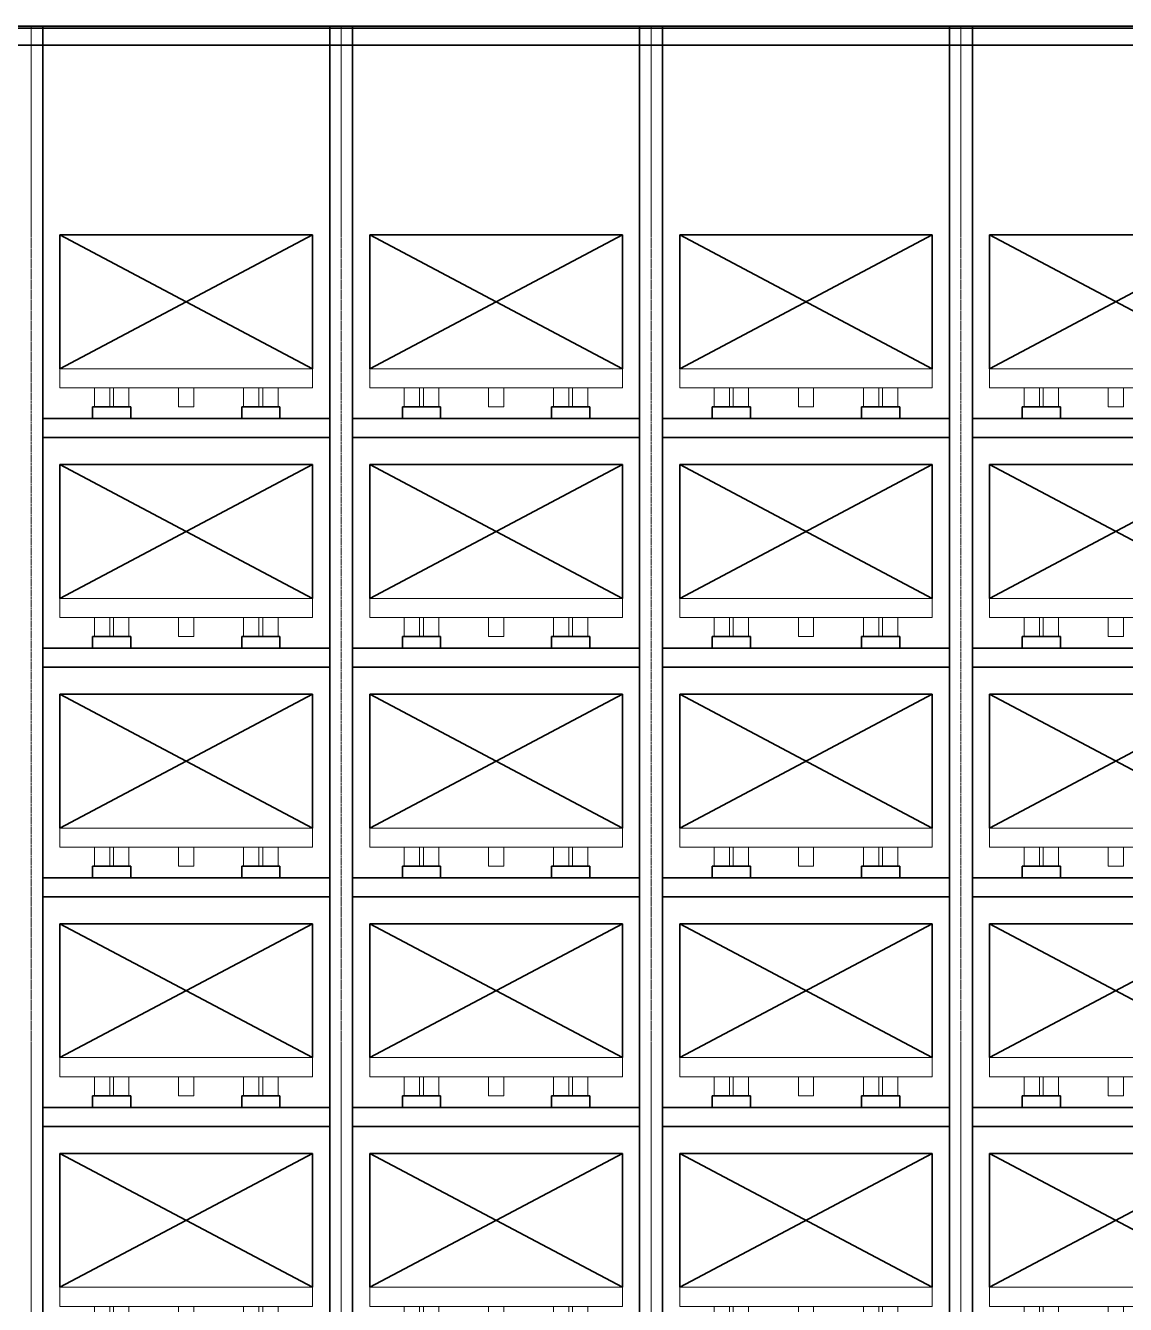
# Model space of a CAD drawing. Header units: millimetres. Extents: x -67280 to 67280, y -47520 to 47520.
# Drawn here: x -34218 to -28468, y 33085 to 39767 of the extents above; entities that cross this region are included whole.
import ezdxf

# ---------------------------------------------------------------- set-up
doc = ezdxf.new("R2010")
doc.units = ezdxf.units.MM
doc.linetypes.add('点画线', pattern=[18, 12, -2, 2, -2])
for name, color, linetype, lineweight in [('ACADCAXA细实线层', 3, 'Continuous', 18), ('EB0', 7, 'Continuous', 35), ('中心线层', 1, '点画线', 18), ('尺寸线层', 4, 'Continuous', 18), ('标注层AM_5', 3, 'Continuous', 25), ('粗实线层AM_0', 7, 'Continuous', 50)]:
    doc.layers.add(name, color=color, linetype=linetype, lineweight=lineweight)

# ---------------------------------------------------------------- blocks, each defined once
blk = doc.blocks.new('*X556')
at = {"layer": 'EB0'}
blk.add_line((1740, 0), (1740, 11200), dxfattribs=at)
at = {"layer": '中心线层'}
blk.add_line((1680, -3), (1680, 11203), dxfattribs=at)
blk = doc.blocks.new('*X580')
at = {"layer": 'ACADCAXA细实线层', "linetype": 'Continuous', "lineweight": 18}
for p, q in [((0, 100), (0, 200)), ((0, 200), (1320, 200)), ((1320, 100), (1320, 200)), ((0, 100), (1320, 100)), ((180, 0), (180, 100)), ((260, 0), (260, 100)), ((280, 0), (280, 100)), ((360, 0), (360, 100)), ((620, 0), (620, 100)), ((700, 0), (700, 100)), ((960, 0), (960, 100)), ((1040, 0), (1040, 100)), ((1060, 0), (1060, 100)), ((1140, 0), (1140, 100)), ((180, 0), (260, 0)), ((280, 0), (360, 0)), ((620, 0), (700, 0)), ((1040, 0), (960, 0)), ((1060, 0), (1140, 0))]:
    blk.add_line(p, q, dxfattribs=at)
at = {"layer": 'EB0'}
for p, q in [((0, 900), (1320, 900)), ((1320, 900), (0, 200)), ((0, 900), (1320, 200)), ((0, 900), (0, 200)), ((1320, 900), (1320, 200))]:
    blk.add_line(p, q, dxfattribs=at)
blk = doc.blocks.new('*X582')
at = {"layer": 'ACADCAXA细实线层', "linetype": 'Continuous', "lineweight": 18}
for p, q in [((0, 100), (0, 200)), ((0, 200), (1320, 200)), ((1320, 100), (1320, 200)), ((0, 100), (1320, 100)), ((180, 0), (180, 100)), ((260, 0), (260, 100)), ((280, 0), (280, 100)), ((360, 0), (360, 100)), ((620, 0), (620, 100)), ((700, 0), (700, 100)), ((960, 0), (960, 100)), ((1040, 0), (1040, 100)), ((1060, 0), (1060, 100)), ((1140, 0), (1140, 100)), ((180, 0), (260, 0)), ((280, 0), (360, 0)), ((620, 0), (700, 0)), ((1040, 0), (960, 0)), ((1060, 0), (1140, 0))]:
    blk.add_line(p, q, dxfattribs=at)
at = {"layer": 'EB0'}
for p, q in [((0, 900), (1320, 900)), ((1320, 900), (0, 200)), ((0, 900), (1320, 200)), ((0, 900), (0, 200)), ((1320, 900), (1320, 200))]:
    blk.add_line(p, q, dxfattribs=at)
blk = doc.blocks.new('*X583')
at = {"layer": 'EB0'}
for p, q in [((260, 100), (260, 160)), ((460, 160), (260, 160)), ((260, 100), (260, 160)), ((460, 160), (260, 160)), ((460, 100), (460, 160)), ((460, 100), (460, 160)), ((1040, 100), (1040, 160)), ((1040, 160), (1240, 160)), ((1040, 100), (1040, 160)), ((1040, 160), (1240, 160)), ((1240, 100), (1240, 160)), ((1240, 100), (1240, 160)), ((0, 100), (1500, 100)), ((1500, 0), (0, 0))]:
    blk.add_line(p, q, dxfattribs=at)
at = {"layer": '标注层AM_5'}
for p, q in [((0, 100), (1500, 100)), ((1500, 100), (0, 100)), ((0, 0), (1500, 0))]:
    blk.add_line(p, q, dxfattribs=at)
blk = doc.blocks.new('*X584')
at = {"layer": 'ACADCAXA细实线层', "linetype": 'Continuous', "lineweight": 18}
for p, q in [((0, 100), (0, 200)), ((0, 200), (1320, 200)), ((1320, 100), (1320, 200)), ((0, 100), (1320, 100)), ((180, 0), (180, 100)), ((260, 0), (260, 100)), ((280, 0), (280, 100)), ((360, 0), (360, 100)), ((620, 0), (620, 100)), ((700, 0), (700, 100)), ((960, 0), (960, 100)), ((1040, 0), (1040, 100)), ((1060, 0), (1060, 100)), ((1140, 0), (1140, 100)), ((180, 0), (260, 0)), ((280, 0), (360, 0)), ((620, 0), (700, 0)), ((1040, 0), (960, 0)), ((1060, 0), (1140, 0))]:
    blk.add_line(p, q, dxfattribs=at)
at = {"layer": 'EB0'}
for p, q in [((0, 900), (1320, 900)), ((1320, 900), (0, 200)), ((0, 900), (1320, 200)), ((0, 900), (0, 200)), ((1320, 900), (1320, 200))]:
    blk.add_line(p, q, dxfattribs=at)
blk = doc.blocks.new('*X585')
at = {"layer": 'EB0'}
for p, q in [((260, 100), (260, 160)), ((460, 160), (260, 160)), ((260, 100), (260, 160)), ((460, 160), (260, 160)), ((460, 100), (460, 160)), ((460, 100), (460, 160)), ((1040, 100), (1040, 160)), ((1040, 160), (1240, 160)), ((1040, 100), (1040, 160)), ((1040, 160), (1240, 160)), ((1240, 100), (1240, 160)), ((1240, 100), (1240, 160)), ((0, 100), (1500, 100)), ((1500, 0), (0, 0))]:
    blk.add_line(p, q, dxfattribs=at)
at = {"layer": '标注层AM_5'}
for p, q in [((0, 100), (1500, 100)), ((1500, 100), (0, 100)), ((0, 0), (1500, 0))]:
    blk.add_line(p, q, dxfattribs=at)
blk = doc.blocks.new('*X586')
at = {"layer": 'ACADCAXA细实线层', "linetype": 'Continuous', "lineweight": 18}
for p, q in [((0, 100), (0, 200)), ((0, 200), (1320, 200)), ((1320, 100), (1320, 200)), ((0, 100), (1320, 100)), ((180, 0), (180, 100)), ((260, 0), (260, 100)), ((280, 0), (280, 100)), ((360, 0), (360, 100)), ((620, 0), (620, 100)), ((700, 0), (700, 100)), ((960, 0), (960, 100)), ((1040, 0), (1040, 100)), ((1060, 0), (1060, 100)), ((1140, 0), (1140, 100)), ((180, 0), (260, 0)), ((280, 0), (360, 0)), ((620, 0), (700, 0)), ((1040, 0), (960, 0)), ((1060, 0), (1140, 0))]:
    blk.add_line(p, q, dxfattribs=at)
at = {"layer": 'EB0'}
for p, q in [((0, 900), (1320, 900)), ((1320, 900), (0, 200)), ((0, 900), (1320, 200)), ((0, 900), (0, 200)), ((1320, 900), (1320, 200))]:
    blk.add_line(p, q, dxfattribs=at)
blk = doc.blocks.new('*X587')
at = {"layer": 'EB0'}
for p, q in [((260, 100), (260, 160)), ((460, 160), (260, 160)), ((260, 100), (260, 160)), ((460, 160), (260, 160)), ((460, 100), (460, 160)), ((460, 100), (460, 160)), ((1040, 100), (1040, 160)), ((1040, 160), (1240, 160)), ((1040, 100), (1040, 160)), ((1040, 160), (1240, 160)), ((1240, 100), (1240, 160)), ((1240, 100), (1240, 160)), ((0, 100), (1500, 100)), ((1500, 0), (0, 0))]:
    blk.add_line(p, q, dxfattribs=at)
at = {"layer": '标注层AM_5'}
for p, q in [((0, 100), (1500, 100)), ((1500, 100), (0, 100)), ((0, 0), (1500, 0))]:
    blk.add_line(p, q, dxfattribs=at)
blk = doc.blocks.new('*X588')
at = {"layer": 'ACADCAXA细实线层', "linetype": 'Continuous', "lineweight": 18}
for p, q in [((0, 100), (0, 200)), ((0, 200), (1320, 200)), ((1320, 100), (1320, 200)), ((0, 100), (1320, 100)), ((180, 0), (180, 100)), ((260, 0), (260, 100)), ((280, 0), (280, 100)), ((360, 0), (360, 100)), ((620, 0), (620, 100)), ((700, 0), (700, 100)), ((960, 0), (960, 100)), ((1040, 0), (1040, 100)), ((1060, 0), (1060, 100)), ((1140, 0), (1140, 100)), ((180, 0), (260, 0)), ((280, 0), (360, 0)), ((620, 0), (700, 0)), ((1040, 0), (960, 0)), ((1060, 0), (1140, 0))]:
    blk.add_line(p, q, dxfattribs=at)
at = {"layer": 'EB0'}
for p, q in [((0, 900), (1320, 900)), ((1320, 900), (0, 200)), ((0, 900), (1320, 200)), ((0, 900), (0, 200)), ((1320, 900), (1320, 200))]:
    blk.add_line(p, q, dxfattribs=at)
blk = doc.blocks.new('*X589')
at = {"layer": 'EB0'}
for p, q in [((260, 100), (260, 160)), ((460, 160), (260, 160)), ((260, 100), (260, 160)), ((460, 160), (260, 160)), ((460, 100), (460, 160)), ((460, 100), (460, 160)), ((1040, 100), (1040, 160)), ((1040, 160), (1240, 160)), ((1040, 100), (1040, 160)), ((1040, 160), (1240, 160)), ((1240, 100), (1240, 160)), ((1240, 100), (1240, 160)), ((0, 100), (1500, 100)), ((1500, 0), (0, 0))]:
    blk.add_line(p, q, dxfattribs=at)
at = {"layer": '标注层AM_5'}
for p, q in [((0, 100), (1500, 100)), ((1500, 100), (0, 100)), ((0, 0), (1500, 0))]:
    blk.add_line(p, q, dxfattribs=at)
blk = doc.blocks.new('*X573')
at = {"layer": 'EB0'}
for p, q in [((120, 0), (120, 11200)), ((1620, 0), (1620, 11200)), ((1740, 0), (1740, 11200))]:
    blk.add_line(p, q, dxfattribs=at)
at = {"layer": '中心线层'}
for p, q in [((60, -3), (60, 11203)), ((1680, -3), (1680, 11203))]:
    blk.add_line(p, q, dxfattribs=at)
at = {"layer": 'EB0'}
for name, p in [('*X588', (210, 9210)), ('*X586', (210, 8010)), ('*X584', (210, 6810)), ('*X582', (210, 5610)), ('*X580', (210, 4410))]:
    blk.add_blockref(name, p, dxfattribs=at)
at = {"layer": '粗实线层AM_0'}
for name, p in [('*X589', (120, 9050)), ('*X587', (120, 7850)), ('*X585', (120, 6650)), ('*X583', (120, 5450))]:
    blk.add_blockref(name, p, dxfattribs=at)
blk = doc.blocks.new('*X597')
at = {"layer": 'ACADCAXA细实线层', "linetype": 'Continuous', "lineweight": 18}
for p, q in [((0, 100), (0, 200)), ((0, 200), (1320, 200)), ((1320, 100), (1320, 200)), ((0, 100), (1320, 100)), ((180, 0), (180, 100)), ((260, 0), (260, 100)), ((280, 0), (280, 100)), ((360, 0), (360, 100)), ((620, 0), (620, 100)), ((700, 0), (700, 100)), ((960, 0), (960, 100)), ((1040, 0), (1040, 100)), ((1060, 0), (1060, 100)), ((1140, 0), (1140, 100)), ((180, 0), (260, 0)), ((280, 0), (360, 0)), ((620, 0), (700, 0)), ((1040, 0), (960, 0)), ((1060, 0), (1140, 0))]:
    blk.add_line(p, q, dxfattribs=at)
at = {"layer": 'EB0'}
for p, q in [((0, 900), (1320, 900)), ((1320, 900), (0, 200)), ((0, 900), (1320, 200)), ((0, 900), (0, 200)), ((1320, 900), (1320, 200))]:
    blk.add_line(p, q, dxfattribs=at)
blk = doc.blocks.new('*X599')
at = {"layer": 'ACADCAXA细实线层', "linetype": 'Continuous', "lineweight": 18}
for p, q in [((0, 100), (0, 200)), ((0, 200), (1320, 200)), ((1320, 100), (1320, 200)), ((0, 100), (1320, 100)), ((180, 0), (180, 100)), ((260, 0), (260, 100)), ((280, 0), (280, 100)), ((360, 0), (360, 100)), ((620, 0), (620, 100)), ((700, 0), (700, 100)), ((960, 0), (960, 100)), ((1040, 0), (1040, 100)), ((1060, 0), (1060, 100)), ((1140, 0), (1140, 100)), ((180, 0), (260, 0)), ((280, 0), (360, 0)), ((620, 0), (700, 0)), ((1040, 0), (960, 0)), ((1060, 0), (1140, 0))]:
    blk.add_line(p, q, dxfattribs=at)
at = {"layer": 'EB0'}
for p, q in [((0, 900), (1320, 900)), ((1320, 900), (0, 200)), ((0, 900), (1320, 200)), ((0, 900), (0, 200)), ((1320, 900), (1320, 200))]:
    blk.add_line(p, q, dxfattribs=at)
blk = doc.blocks.new('*X600')
at = {"layer": 'EB0'}
for p, q in [((260, 100), (260, 160)), ((460, 160), (260, 160)), ((260, 100), (260, 160)), ((460, 160), (260, 160)), ((460, 100), (460, 160)), ((460, 100), (460, 160)), ((1040, 100), (1040, 160)), ((1040, 160), (1240, 160)), ((1040, 100), (1040, 160)), ((1040, 160), (1240, 160)), ((1240, 100), (1240, 160)), ((1240, 100), (1240, 160)), ((0, 100), (1500, 100)), ((1500, 0), (0, 0))]:
    blk.add_line(p, q, dxfattribs=at)
at = {"layer": '标注层AM_5'}
for p, q in [((0, 100), (1500, 100)), ((1500, 100), (0, 100)), ((0, 0), (1500, 0))]:
    blk.add_line(p, q, dxfattribs=at)
blk = doc.blocks.new('*X601')
at = {"layer": 'ACADCAXA细实线层', "linetype": 'Continuous', "lineweight": 18}
for p, q in [((0, 100), (0, 200)), ((0, 200), (1320, 200)), ((1320, 100), (1320, 200)), ((0, 100), (1320, 100)), ((180, 0), (180, 100)), ((260, 0), (260, 100)), ((280, 0), (280, 100)), ((360, 0), (360, 100)), ((620, 0), (620, 100)), ((700, 0), (700, 100)), ((960, 0), (960, 100)), ((1040, 0), (1040, 100)), ((1060, 0), (1060, 100)), ((1140, 0), (1140, 100)), ((180, 0), (260, 0)), ((280, 0), (360, 0)), ((620, 0), (700, 0)), ((1040, 0), (960, 0)), ((1060, 0), (1140, 0))]:
    blk.add_line(p, q, dxfattribs=at)
at = {"layer": 'EB0'}
for p, q in [((0, 900), (1320, 900)), ((1320, 900), (0, 200)), ((0, 900), (1320, 200)), ((0, 900), (0, 200)), ((1320, 900), (1320, 200))]:
    blk.add_line(p, q, dxfattribs=at)
blk = doc.blocks.new('*X602')
at = {"layer": 'EB0'}
for p, q in [((260, 100), (260, 160)), ((460, 160), (260, 160)), ((260, 100), (260, 160)), ((460, 160), (260, 160)), ((460, 100), (460, 160)), ((460, 100), (460, 160)), ((1040, 100), (1040, 160)), ((1040, 160), (1240, 160)), ((1040, 100), (1040, 160)), ((1040, 160), (1240, 160)), ((1240, 100), (1240, 160)), ((1240, 100), (1240, 160)), ((0, 100), (1500, 100)), ((1500, 0), (0, 0))]:
    blk.add_line(p, q, dxfattribs=at)
at = {"layer": '标注层AM_5'}
for p, q in [((0, 100), (1500, 100)), ((1500, 100), (0, 100)), ((0, 0), (1500, 0))]:
    blk.add_line(p, q, dxfattribs=at)
blk = doc.blocks.new('*X603')
at = {"layer": 'ACADCAXA细实线层', "linetype": 'Continuous', "lineweight": 18}
for p, q in [((0, 100), (0, 200)), ((0, 200), (1320, 200)), ((1320, 100), (1320, 200)), ((0, 100), (1320, 100)), ((180, 0), (180, 100)), ((260, 0), (260, 100)), ((280, 0), (280, 100)), ((360, 0), (360, 100)), ((620, 0), (620, 100)), ((700, 0), (700, 100)), ((960, 0), (960, 100)), ((1040, 0), (1040, 100)), ((1060, 0), (1060, 100)), ((1140, 0), (1140, 100)), ((180, 0), (260, 0)), ((280, 0), (360, 0)), ((620, 0), (700, 0)), ((1040, 0), (960, 0)), ((1060, 0), (1140, 0))]:
    blk.add_line(p, q, dxfattribs=at)
at = {"layer": 'EB0'}
for p, q in [((0, 900), (1320, 900)), ((1320, 900), (0, 200)), ((0, 900), (1320, 200)), ((0, 900), (0, 200)), ((1320, 900), (1320, 200))]:
    blk.add_line(p, q, dxfattribs=at)
blk = doc.blocks.new('*X604')
at = {"layer": 'EB0'}
for p, q in [((260, 100), (260, 160)), ((460, 160), (260, 160)), ((260, 100), (260, 160)), ((460, 160), (260, 160)), ((460, 100), (460, 160)), ((460, 100), (460, 160)), ((1040, 100), (1040, 160)), ((1040, 160), (1240, 160)), ((1040, 100), (1040, 160)), ((1040, 160), (1240, 160)), ((1240, 100), (1240, 160)), ((1240, 100), (1240, 160)), ((0, 100), (1500, 100)), ((1500, 0), (0, 0))]:
    blk.add_line(p, q, dxfattribs=at)
at = {"layer": '标注层AM_5'}
for p, q in [((0, 100), (1500, 100)), ((1500, 100), (0, 100)), ((0, 0), (1500, 0))]:
    blk.add_line(p, q, dxfattribs=at)
blk = doc.blocks.new('*X605')
at = {"layer": 'ACADCAXA细实线层', "linetype": 'Continuous', "lineweight": 18}
for p, q in [((0, 100), (0, 200)), ((0, 200), (1320, 200)), ((1320, 100), (1320, 200)), ((0, 100), (1320, 100)), ((180, 0), (180, 100)), ((260, 0), (260, 100)), ((280, 0), (280, 100)), ((360, 0), (360, 100)), ((620, 0), (620, 100)), ((700, 0), (700, 100)), ((960, 0), (960, 100)), ((1040, 0), (1040, 100)), ((1060, 0), (1060, 100)), ((1140, 0), (1140, 100)), ((180, 0), (260, 0)), ((280, 0), (360, 0)), ((620, 0), (700, 0)), ((1040, 0), (960, 0)), ((1060, 0), (1140, 0))]:
    blk.add_line(p, q, dxfattribs=at)
at = {"layer": 'EB0'}
for p, q in [((0, 900), (1320, 900)), ((1320, 900), (0, 200)), ((0, 900), (1320, 200)), ((0, 900), (0, 200)), ((1320, 900), (1320, 200))]:
    blk.add_line(p, q, dxfattribs=at)
blk = doc.blocks.new('*X606')
at = {"layer": 'EB0'}
for p, q in [((260, 100), (260, 160)), ((460, 160), (260, 160)), ((260, 100), (260, 160)), ((460, 160), (260, 160)), ((460, 100), (460, 160)), ((460, 100), (460, 160)), ((1040, 100), (1040, 160)), ((1040, 160), (1240, 160)), ((1040, 100), (1040, 160)), ((1040, 160), (1240, 160)), ((1240, 100), (1240, 160)), ((1240, 100), (1240, 160)), ((0, 100), (1500, 100)), ((1500, 0), (0, 0))]:
    blk.add_line(p, q, dxfattribs=at)
at = {"layer": '标注层AM_5'}
for p, q in [((0, 100), (1500, 100)), ((1500, 100), (0, 100)), ((0, 0), (1500, 0))]:
    blk.add_line(p, q, dxfattribs=at)
blk = doc.blocks.new('*X590')
at = {"layer": 'EB0'}
for p, q in [((0, 0), (0, 11200)), ((120, 0), (120, 11200)), ((1620, 0), (1620, 11200)), ((1740, 0), (1740, 11200))]:
    blk.add_line(p, q, dxfattribs=at)
at = {"layer": '中心线层'}
for p, q in [((60, -3), (60, 11203)), ((1680, -3), (1680, 11203))]:
    blk.add_line(p, q, dxfattribs=at)
at = {"layer": 'EB0'}
for name, p in [('*X605', (210, 9210)), ('*X603', (210, 8010)), ('*X601', (210, 6810)), ('*X599', (210, 5610)), ('*X597', (210, 4410))]:
    blk.add_blockref(name, p, dxfattribs=at)
at = {"layer": '粗实线层AM_0'}
for name, p in [('*X606', (120, 9050)), ('*X604', (120, 7850)), ('*X602', (120, 6650)), ('*X600', (120, 5450))]:
    blk.add_blockref(name, p, dxfattribs=at)
blk = doc.blocks.new('*X614')
at = {"layer": 'ACADCAXA细实线层', "linetype": 'Continuous', "lineweight": 18}
for p, q in [((0, 100), (0, 200)), ((0, 200), (1320, 200)), ((1320, 100), (1320, 200)), ((0, 100), (1320, 100)), ((180, 0), (180, 100)), ((260, 0), (260, 100)), ((280, 0), (280, 100)), ((360, 0), (360, 100)), ((620, 0), (620, 100)), ((700, 0), (700, 100)), ((960, 0), (960, 100)), ((1040, 0), (1040, 100)), ((1060, 0), (1060, 100)), ((1140, 0), (1140, 100)), ((180, 0), (260, 0)), ((280, 0), (360, 0)), ((620, 0), (700, 0)), ((1040, 0), (960, 0)), ((1060, 0), (1140, 0))]:
    blk.add_line(p, q, dxfattribs=at)
at = {"layer": 'EB0'}
for p, q in [((0, 900), (1320, 900)), ((1320, 900), (0, 200)), ((0, 900), (1320, 200)), ((0, 900), (0, 200)), ((1320, 900), (1320, 200))]:
    blk.add_line(p, q, dxfattribs=at)
blk = doc.blocks.new('*X616')
at = {"layer": 'ACADCAXA细实线层', "linetype": 'Continuous', "lineweight": 18}
for p, q in [((0, 100), (0, 200)), ((0, 200), (1320, 200)), ((1320, 100), (1320, 200)), ((0, 100), (1320, 100)), ((180, 0), (180, 100)), ((260, 0), (260, 100)), ((280, 0), (280, 100)), ((360, 0), (360, 100)), ((620, 0), (620, 100)), ((700, 0), (700, 100)), ((960, 0), (960, 100)), ((1040, 0), (1040, 100)), ((1060, 0), (1060, 100)), ((1140, 0), (1140, 100)), ((180, 0), (260, 0)), ((280, 0), (360, 0)), ((620, 0), (700, 0)), ((1040, 0), (960, 0)), ((1060, 0), (1140, 0))]:
    blk.add_line(p, q, dxfattribs=at)
at = {"layer": 'EB0'}
for p, q in [((0, 900), (1320, 900)), ((1320, 900), (0, 200)), ((0, 900), (1320, 200)), ((0, 900), (0, 200)), ((1320, 900), (1320, 200))]:
    blk.add_line(p, q, dxfattribs=at)
blk = doc.blocks.new('*X617')
at = {"layer": 'EB0'}
for p, q in [((260, 100), (260, 160)), ((460, 160), (260, 160)), ((260, 100), (260, 160)), ((460, 160), (260, 160)), ((460, 100), (460, 160)), ((460, 100), (460, 160)), ((1040, 100), (1040, 160)), ((1040, 160), (1240, 160)), ((1040, 100), (1040, 160)), ((1040, 160), (1240, 160)), ((1240, 100), (1240, 160)), ((1240, 100), (1240, 160)), ((0, 100), (1500, 100)), ((1500, 0), (0, 0))]:
    blk.add_line(p, q, dxfattribs=at)
at = {"layer": '标注层AM_5'}
for p, q in [((0, 100), (1500, 100)), ((1500, 100), (0, 100)), ((0, 0), (1500, 0))]:
    blk.add_line(p, q, dxfattribs=at)
blk = doc.blocks.new('*X618')
at = {"layer": 'ACADCAXA细实线层', "linetype": 'Continuous', "lineweight": 18}
for p, q in [((0, 100), (0, 200)), ((0, 200), (1320, 200)), ((1320, 100), (1320, 200)), ((0, 100), (1320, 100)), ((180, 0), (180, 100)), ((260, 0), (260, 100)), ((280, 0), (280, 100)), ((360, 0), (360, 100)), ((620, 0), (620, 100)), ((700, 0), (700, 100)), ((960, 0), (960, 100)), ((1040, 0), (1040, 100)), ((1060, 0), (1060, 100)), ((1140, 0), (1140, 100)), ((180, 0), (260, 0)), ((280, 0), (360, 0)), ((620, 0), (700, 0)), ((1040, 0), (960, 0)), ((1060, 0), (1140, 0))]:
    blk.add_line(p, q, dxfattribs=at)
at = {"layer": 'EB0'}
for p, q in [((0, 900), (1320, 900)), ((1320, 900), (0, 200)), ((0, 900), (1320, 200)), ((0, 900), (0, 200)), ((1320, 900), (1320, 200))]:
    blk.add_line(p, q, dxfattribs=at)
blk = doc.blocks.new('*X619')
at = {"layer": 'EB0'}
for p, q in [((260, 100), (260, 160)), ((460, 160), (260, 160)), ((260, 100), (260, 160)), ((460, 160), (260, 160)), ((460, 100), (460, 160)), ((460, 100), (460, 160)), ((1040, 100), (1040, 160)), ((1040, 160), (1240, 160)), ((1040, 100), (1040, 160)), ((1040, 160), (1240, 160)), ((1240, 100), (1240, 160)), ((1240, 100), (1240, 160)), ((0, 100), (1500, 100)), ((1500, 0), (0, 0))]:
    blk.add_line(p, q, dxfattribs=at)
at = {"layer": '标注层AM_5'}
for p, q in [((0, 100), (1500, 100)), ((1500, 100), (0, 100)), ((0, 0), (1500, 0))]:
    blk.add_line(p, q, dxfattribs=at)
blk = doc.blocks.new('*X620')
at = {"layer": 'ACADCAXA细实线层', "linetype": 'Continuous', "lineweight": 18}
for p, q in [((0, 100), (0, 200)), ((0, 200), (1320, 200)), ((1320, 100), (1320, 200)), ((0, 100), (1320, 100)), ((180, 0), (180, 100)), ((260, 0), (260, 100)), ((280, 0), (280, 100)), ((360, 0), (360, 100)), ((620, 0), (620, 100)), ((700, 0), (700, 100)), ((960, 0), (960, 100)), ((1040, 0), (1040, 100)), ((1060, 0), (1060, 100)), ((1140, 0), (1140, 100)), ((180, 0), (260, 0)), ((280, 0), (360, 0)), ((620, 0), (700, 0)), ((1040, 0), (960, 0)), ((1060, 0), (1140, 0))]:
    blk.add_line(p, q, dxfattribs=at)
at = {"layer": 'EB0'}
for p, q in [((0, 900), (1320, 900)), ((1320, 900), (0, 200)), ((0, 900), (1320, 200)), ((0, 900), (0, 200)), ((1320, 900), (1320, 200))]:
    blk.add_line(p, q, dxfattribs=at)
blk = doc.blocks.new('*X621')
at = {"layer": 'EB0'}
for p, q in [((260, 100), (260, 160)), ((460, 160), (260, 160)), ((260, 100), (260, 160)), ((460, 160), (260, 160)), ((460, 100), (460, 160)), ((460, 100), (460, 160)), ((1040, 100), (1040, 160)), ((1040, 160), (1240, 160)), ((1040, 100), (1040, 160)), ((1040, 160), (1240, 160)), ((1240, 100), (1240, 160)), ((1240, 100), (1240, 160)), ((0, 100), (1500, 100)), ((1500, 0), (0, 0))]:
    blk.add_line(p, q, dxfattribs=at)
at = {"layer": '标注层AM_5'}
for p, q in [((0, 100), (1500, 100)), ((1500, 100), (0, 100)), ((0, 0), (1500, 0))]:
    blk.add_line(p, q, dxfattribs=at)
blk = doc.blocks.new('*X622')
at = {"layer": 'ACADCAXA细实线层', "linetype": 'Continuous', "lineweight": 18}
for p, q in [((0, 100), (0, 200)), ((0, 200), (1320, 200)), ((1320, 100), (1320, 200)), ((0, 100), (1320, 100)), ((180, 0), (180, 100)), ((260, 0), (260, 100)), ((280, 0), (280, 100)), ((360, 0), (360, 100)), ((620, 0), (620, 100)), ((700, 0), (700, 100)), ((960, 0), (960, 100)), ((1040, 0), (1040, 100)), ((1060, 0), (1060, 100)), ((1140, 0), (1140, 100)), ((180, 0), (260, 0)), ((280, 0), (360, 0)), ((620, 0), (700, 0)), ((1040, 0), (960, 0)), ((1060, 0), (1140, 0))]:
    blk.add_line(p, q, dxfattribs=at)
at = {"layer": 'EB0'}
for p, q in [((0, 900), (1320, 900)), ((1320, 900), (0, 200)), ((0, 900), (1320, 200)), ((0, 900), (0, 200)), ((1320, 900), (1320, 200))]:
    blk.add_line(p, q, dxfattribs=at)
blk = doc.blocks.new('*X623')
at = {"layer": 'EB0'}
for p, q in [((260, 100), (260, 160)), ((460, 160), (260, 160)), ((260, 100), (260, 160)), ((460, 160), (260, 160)), ((460, 100), (460, 160)), ((460, 100), (460, 160)), ((1040, 100), (1040, 160)), ((1040, 160), (1240, 160)), ((1040, 100), (1040, 160)), ((1040, 160), (1240, 160)), ((1240, 100), (1240, 160)), ((1240, 100), (1240, 160)), ((0, 100), (1500, 100)), ((1500, 0), (0, 0))]:
    blk.add_line(p, q, dxfattribs=at)
at = {"layer": '标注层AM_5'}
for p, q in [((0, 100), (1500, 100)), ((1500, 100), (0, 100)), ((0, 0), (1500, 0))]:
    blk.add_line(p, q, dxfattribs=at)
blk = doc.blocks.new('*X607')
at = {"layer": 'EB0'}
for p, q in [((0, 0), (0, 11200)), ((120, 0), (120, 11200)), ((1620, 0), (1620, 11200)), ((1740, 0), (1740, 11200))]:
    blk.add_line(p, q, dxfattribs=at)
at = {"layer": '中心线层'}
for p, q in [((60, -3), (60, 11203)), ((1680, -3), (1680, 11203))]:
    blk.add_line(p, q, dxfattribs=at)
at = {"layer": 'EB0'}
for name, p in [('*X622', (210, 9210)), ('*X620', (210, 8010)), ('*X618', (210, 6810)), ('*X616', (210, 5610)), ('*X614', (210, 4410))]:
    blk.add_blockref(name, p, dxfattribs=at)
at = {"layer": '粗实线层AM_0'}
for name, p in [('*X623', (120, 9050)), ('*X621', (120, 7850)), ('*X619', (120, 6650)), ('*X617', (120, 5450))]:
    blk.add_blockref(name, p, dxfattribs=at)
blk = doc.blocks.new('*X631')
at = {"layer": 'ACADCAXA细实线层', "linetype": 'Continuous', "lineweight": 18}
for p, q in [((0, 100), (0, 200)), ((0, 200), (1320, 200)), ((1320, 100), (1320, 200)), ((0, 100), (1320, 100)), ((180, 0), (180, 100)), ((260, 0), (260, 100)), ((280, 0), (280, 100)), ((360, 0), (360, 100)), ((620, 0), (620, 100)), ((700, 0), (700, 100)), ((960, 0), (960, 100)), ((1040, 0), (1040, 100)), ((1060, 0), (1060, 100)), ((1140, 0), (1140, 100)), ((180, 0), (260, 0)), ((280, 0), (360, 0)), ((620, 0), (700, 0)), ((1040, 0), (960, 0)), ((1060, 0), (1140, 0))]:
    blk.add_line(p, q, dxfattribs=at)
at = {"layer": 'EB0'}
for p, q in [((0, 900), (1320, 900)), ((1320, 900), (0, 200)), ((0, 900), (1320, 200)), ((0, 900), (0, 200)), ((1320, 900), (1320, 200))]:
    blk.add_line(p, q, dxfattribs=at)
blk = doc.blocks.new('*X633')
at = {"layer": 'ACADCAXA细实线层', "linetype": 'Continuous', "lineweight": 18}
for p, q in [((0, 100), (0, 200)), ((0, 200), (1320, 200)), ((1320, 100), (1320, 200)), ((0, 100), (1320, 100)), ((180, 0), (180, 100)), ((260, 0), (260, 100)), ((280, 0), (280, 100)), ((360, 0), (360, 100)), ((620, 0), (620, 100)), ((700, 0), (700, 100)), ((960, 0), (960, 100)), ((1040, 0), (1040, 100)), ((1060, 0), (1060, 100)), ((1140, 0), (1140, 100)), ((180, 0), (260, 0)), ((280, 0), (360, 0)), ((620, 0), (700, 0)), ((1040, 0), (960, 0)), ((1060, 0), (1140, 0))]:
    blk.add_line(p, q, dxfattribs=at)
at = {"layer": 'EB0'}
for p, q in [((0, 900), (1320, 900)), ((1320, 900), (0, 200)), ((0, 900), (1320, 200)), ((0, 900), (0, 200)), ((1320, 900), (1320, 200))]:
    blk.add_line(p, q, dxfattribs=at)
blk = doc.blocks.new('*X634')
at = {"layer": 'EB0'}
for p, q in [((260, 100), (260, 160)), ((460, 160), (260, 160)), ((260, 100), (260, 160)), ((460, 160), (260, 160)), ((460, 100), (460, 160)), ((460, 100), (460, 160)), ((1040, 100), (1040, 160)), ((1040, 160), (1240, 160)), ((1040, 100), (1040, 160)), ((1040, 160), (1240, 160)), ((1240, 100), (1240, 160)), ((1240, 100), (1240, 160)), ((0, 100), (1500, 100)), ((1500, 0), (0, 0))]:
    blk.add_line(p, q, dxfattribs=at)
at = {"layer": '标注层AM_5'}
for p, q in [((0, 100), (1500, 100)), ((1500, 100), (0, 100)), ((0, 0), (1500, 0))]:
    blk.add_line(p, q, dxfattribs=at)
blk = doc.blocks.new('*X635')
at = {"layer": 'ACADCAXA细实线层', "linetype": 'Continuous', "lineweight": 18}
for p, q in [((0, 100), (0, 200)), ((0, 200), (1320, 200)), ((1320, 100), (1320, 200)), ((0, 100), (1320, 100)), ((180, 0), (180, 100)), ((260, 0), (260, 100)), ((280, 0), (280, 100)), ((360, 0), (360, 100)), ((620, 0), (620, 100)), ((700, 0), (700, 100)), ((960, 0), (960, 100)), ((1040, 0), (1040, 100)), ((1060, 0), (1060, 100)), ((1140, 0), (1140, 100)), ((180, 0), (260, 0)), ((280, 0), (360, 0)), ((620, 0), (700, 0)), ((1040, 0), (960, 0)), ((1060, 0), (1140, 0))]:
    blk.add_line(p, q, dxfattribs=at)
at = {"layer": 'EB0'}
for p, q in [((0, 900), (1320, 900)), ((1320, 900), (0, 200)), ((0, 900), (1320, 200)), ((0, 900), (0, 200)), ((1320, 900), (1320, 200))]:
    blk.add_line(p, q, dxfattribs=at)
blk = doc.blocks.new('*X636')
at = {"layer": 'EB0'}
for p, q in [((260, 100), (260, 160)), ((460, 160), (260, 160)), ((260, 100), (260, 160)), ((460, 160), (260, 160)), ((460, 100), (460, 160)), ((460, 100), (460, 160)), ((1040, 100), (1040, 160)), ((1040, 160), (1240, 160)), ((1040, 100), (1040, 160)), ((1040, 160), (1240, 160)), ((1240, 100), (1240, 160)), ((1240, 100), (1240, 160)), ((0, 100), (1500, 100)), ((1500, 0), (0, 0))]:
    blk.add_line(p, q, dxfattribs=at)
at = {"layer": '标注层AM_5'}
for p, q in [((0, 100), (1500, 100)), ((1500, 100), (0, 100)), ((0, 0), (1500, 0))]:
    blk.add_line(p, q, dxfattribs=at)
blk = doc.blocks.new('*X637')
at = {"layer": 'ACADCAXA细实线层', "linetype": 'Continuous', "lineweight": 18}
for p, q in [((0, 100), (0, 200)), ((0, 200), (1320, 200)), ((1320, 100), (1320, 200)), ((0, 100), (1320, 100)), ((180, 0), (180, 100)), ((260, 0), (260, 100)), ((280, 0), (280, 100)), ((360, 0), (360, 100)), ((620, 0), (620, 100)), ((700, 0), (700, 100)), ((960, 0), (960, 100)), ((1040, 0), (1040, 100)), ((1060, 0), (1060, 100)), ((1140, 0), (1140, 100)), ((180, 0), (260, 0)), ((280, 0), (360, 0)), ((620, 0), (700, 0)), ((1040, 0), (960, 0)), ((1060, 0), (1140, 0))]:
    blk.add_line(p, q, dxfattribs=at)
at = {"layer": 'EB0'}
for p, q in [((0, 900), (1320, 900)), ((1320, 900), (0, 200)), ((0, 900), (1320, 200)), ((0, 900), (0, 200)), ((1320, 900), (1320, 200))]:
    blk.add_line(p, q, dxfattribs=at)
blk = doc.blocks.new('*X638')
at = {"layer": 'EB0'}
for p, q in [((260, 100), (260, 160)), ((460, 160), (260, 160)), ((260, 100), (260, 160)), ((460, 160), (260, 160)), ((460, 100), (460, 160)), ((460, 100), (460, 160)), ((1040, 100), (1040, 160)), ((1040, 160), (1240, 160)), ((1040, 100), (1040, 160)), ((1040, 160), (1240, 160)), ((1240, 100), (1240, 160)), ((1240, 100), (1240, 160)), ((0, 100), (1500, 100)), ((1500, 0), (0, 0))]:
    blk.add_line(p, q, dxfattribs=at)
at = {"layer": '标注层AM_5'}
for p, q in [((0, 100), (1500, 100)), ((1500, 100), (0, 100)), ((0, 0), (1500, 0))]:
    blk.add_line(p, q, dxfattribs=at)
blk = doc.blocks.new('*X639')
at = {"layer": 'ACADCAXA细实线层', "linetype": 'Continuous', "lineweight": 18}
for p, q in [((0, 100), (0, 200)), ((0, 200), (1320, 200)), ((1320, 100), (1320, 200)), ((0, 100), (1320, 100)), ((180, 0), (180, 100)), ((260, 0), (260, 100)), ((280, 0), (280, 100)), ((360, 0), (360, 100)), ((620, 0), (620, 100)), ((700, 0), (700, 100)), ((960, 0), (960, 100)), ((1040, 0), (1040, 100)), ((1060, 0), (1060, 100)), ((1140, 0), (1140, 100)), ((180, 0), (260, 0)), ((280, 0), (360, 0)), ((620, 0), (700, 0)), ((1040, 0), (960, 0)), ((1060, 0), (1140, 0))]:
    blk.add_line(p, q, dxfattribs=at)
at = {"layer": 'EB0'}
for p, q in [((0, 900), (1320, 900)), ((1320, 900), (0, 200)), ((0, 900), (1320, 200)), ((0, 900), (0, 200)), ((1320, 900), (1320, 200))]:
    blk.add_line(p, q, dxfattribs=at)
blk = doc.blocks.new('*X640')
at = {"layer": 'EB0'}
for p, q in [((260, 100), (260, 160)), ((460, 160), (260, 160)), ((260, 100), (260, 160)), ((460, 160), (260, 160)), ((460, 100), (460, 160)), ((460, 100), (460, 160)), ((1040, 100), (1040, 160)), ((1040, 160), (1240, 160)), ((1040, 100), (1040, 160)), ((1040, 160), (1240, 160)), ((1240, 100), (1240, 160)), ((1240, 100), (1240, 160)), ((0, 100), (1500, 100)), ((1500, 0), (0, 0))]:
    blk.add_line(p, q, dxfattribs=at)
at = {"layer": '标注层AM_5'}
for p, q in [((0, 100), (1500, 100)), ((1500, 100), (0, 100)), ((0, 0), (1500, 0))]:
    blk.add_line(p, q, dxfattribs=at)
blk = doc.blocks.new('*X624')
at = {"layer": 'EB0'}
for p, q in [((0, 0), (0, 11200)), ((120, 0), (120, 11200))]:
    blk.add_line(p, q, dxfattribs=at)
at = {"layer": '中心线层'}
blk.add_line((60, -3), (60, 11203), dxfattribs=at)
at = {"layer": 'EB0'}
for name, p in [('*X639', (210, 9210)), ('*X637', (210, 8010)), ('*X635', (210, 6810)), ('*X633', (210, 5610)), ('*X631', (210, 4410))]:
    blk.add_blockref(name, p, dxfattribs=at)
at = {"layer": '粗实线层AM_0'}
for name, p in [('*X640', (120, 9050)), ('*X638', (120, 7850)), ('*X636', (120, 6650)), ('*X634', (120, 5450))]:
    blk.add_blockref(name, p, dxfattribs=at)

msp = doc.modelspace()

# ---------------------------------------------------------------- linework, layer by layer
at = {"layer": 'EB0'}
for p, q in [((-46637.969, 39764.126), (19032.031, 39764.126)), ((-46637.969, 39754.126), (19032.031, 39754.126)), ((-46637.969, 39664.126), (19032.031, 39664.126))]:
    msp.add_line(p, q, dxfattribs=at)

# ---------------------------------------------------------------- block references
at = {"layer": '尺寸线层'}
for name, p in [('*X556', (-35867.969, 28564.126)), ('*X573', (-34247.969, 28564.126)), ('*X590', (-32627.969, 28564.126)), ('*X607', (-31007.969, 28564.126)), ('*X624', (-29387.969, 28564.126))]:
    msp.add_blockref(name, p, dxfattribs=at)

doc.saveas('drawing.dxf')
